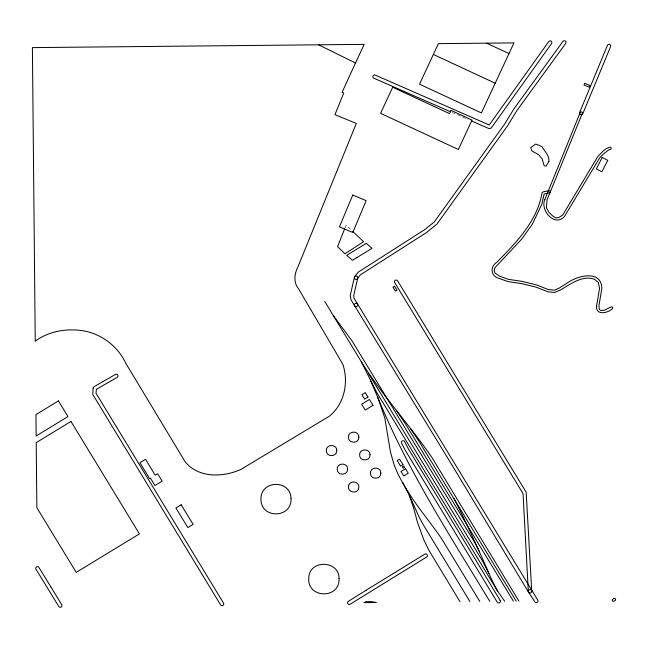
<?xml version="1.0" encoding="UTF-8"?>
<svg xmlns="http://www.w3.org/2000/svg" width="648" height="648" viewBox="0 0 648 648"><rect width="100%" height="100%" fill="white"/><g stroke="black" fill="none" stroke-linecap="round" stroke-linejoin="round"><path stroke-width="0.49" stroke-dasharray="3.24 2.43" d="M345.003 227.934L346.113 225.139L351.937 230.656M452.239 112.517L467.913 119.37"/><path stroke-width="0.97" d="M354.407 277.328L350.276 295.245L350.981 299.757L450.822 463.15L528.557 592.199M344.639 228.866L337.592 246.572L344.939 253.814L363.577 241.688L352.666 231.344M355.493 63.002L342.071 92.372L343.74 92.964L334.959 114.664L356.319 123.42L297.821 267.13C294.338 273.804 293.35 282.714 298.574 288.797L342.873 364.37C348.786 382.296 344.525 403.688 329.63 416.04L240.975 469.387C223.082 477.503 198.401 478.305 185.044 461.619L125.825 363.35C117.693 345.627 99.849 332.602 80.546 330.448C64.865 328.455 48.074 331.703 35.243 341.188L32.4 47.612L364.184 44.364L355.493 63.002L318.646 44.809M433.35 54.456L438.38 43.643L513.961 42.898L481.399 112.93L419.523 84.183L433.35 54.456L495.21 83.219M354.699 276.704L358.158 272.201L424.481 229.789L434.249 221.964L504.646 124.068L514.026 108.726L562.934 41.407A1.709 1.709 0 0 1 565.315 41.026A1.709 1.709 0 0 1 565.696 43.408L516.821 110.678L507.449 126.004L436.89 224.143L426.4 232.616L360.264 274.906L357.445 278.729A1.709 1.709 0 0 1 354.618 278.608A1.709 1.709 0 0 1 355.801 276.032A1.709 1.709 0 0 1 357.736 278.097L353.678 295.691L354.083 298.291L537.719 600.008A1.709 1.709 0 0 1 537.216 602.365A1.709 1.709 0 0 1 534.851 601.87L528.59 592.248M365.958 590.344L348.373 601.32A1.709 1.709 0 0 0 347.83 603.669A1.709 1.709 0 0 0 350.179 604.211L426.587 557.053A1.709 1.709 0 0 0 427.145 554.704A1.709 1.709 0 0 0 424.796 554.145L365.974 590.336M450.392 111.707L373.864 78.222A1.709 1.709 0 0 1 372.981 75.97A1.709 1.709 0 0 1 375.233 75.087L489.224 124.975L548.775 41.553A1.709 1.709 0 0 1 551.156 41.156A1.709 1.709 0 0 1 551.553 43.538L491.192 128.085L489.119 128.652L471.606 120.99M486.616 43.165L509.004 53.573M504.687 601.247L497.672 591.195L376.674 392.372L361.325 361.746L324.713 301.401M518.902 601.109L431.851 457.367C409.471 424.667 382.174 395.458 361.325 361.746M333.356 315.673L351.832 340.581L471.679 537.5C482.209 554.486 487.831 573.853 497.672 591.195M396.414 410.395L405.462 423.889L513.394 601.158M410.565 428.733L419.62 442.252L516.213 601.133M459.999 601.684L428.879 550.241L423.833 539.889L417.531 522.563L413.683 508.145L409.155 494.91L398.399 474.911L394.235 465.337L390.436 451.883L384.791 417.992L377.8 397.41L370.227 379.89M368.655 373.742L482.404 560.812L488.916 573.375M489.791 601.393C449.663 535.054 407.066 469.5 377.8 397.41M479.812 601.49L441.693 538.844C428.911 519.947 413.489 502.889 402.797 482.574M469.93 601.587L423.978 525.893L419.378 517.63L409.155 494.91M454.07 498.701L463.199 516.788L479.431 551.683M531.725 591.227L526.168 492.197L397.621 280.859A1.709 1.709 0 0 0 395.272 280.284A1.709 1.709 0 0 0 394.705 282.633L523.033 493.606L528.322 591.405M596.597 305.848C595.35 315.617 607.597 313.3 612.093 308.991A1.134 1.134 0 0 0 612.619 307.476A1.134 1.134 0 0 0 611.096 306.941L604.292 310.238L600.931 310.586L599.424 309.42L598.874 306.042L601.862 288.392C601.417 269.552 577.692 275.675 568.029 282.488L559.637 287.834L554.477 290.215L548.176 289.502L536.657 284.934L522.418 281.435L508.502 279.369L499.883 276.275L495.161 273.245L494.205 271.099L494.861 267.818L521.697 239.088L532.283 224.321L541.777 204.331L544.158 193.979L549.35 192.934A1.134 1.134 0 0 0 550.241 191.597A1.134 1.134 0 0 0 548.905 190.706L542.984 191.897L542.101 192.764C537.224 221.179 516.083 242.814 496.587 262.456C489.848 266.814 490.722 276.388 498.992 278.373L508.056 281.605L521.924 283.654L536.034 287.121L547.771 291.746L554.534 292.515L560.795 289.786C570.767 283.986 582.26 274.995 594.427 279.231L598.355 282.544L599.578 288.23L596.597 305.848M339.058 578.583C339.981 599.57 306.698 598.582 308.796 577.724C309.493 559.216 339.406 560.22 339.058 578.583M291.025 498.644C292.054 518.432 260.909 519.153 260.942 499.373C260.261 479.941 290.782 479.18 291.025 498.644M358.83 436.987C359.356 443.669 348.405 444.026 348.486 437.319C347.992 430.669 358.895 430.321 358.83 436.987M348.551 486.203C347.223 492.715 357.988 494.489 358.773 487.839C360.118 481.278 349.321 479.593 348.551 486.203M347.563 468.966C348.081 475.624 337.13 475.98 337.219 469.306C336.733 462.64 347.628 462.283 347.563 468.966M336.733 450.384C337.235 457.107 326.203 457.358 326.381 450.635C325.985 444.01 336.806 443.791 336.733 450.384M380.805 473C381.308 479.731 370.291 479.949 370.454 473.251C370.065 466.625 380.886 466.382 380.805 473M369.992 454.758C370.494 461.481 359.454 461.716 359.64 455.009C359.251 448.4 370.065 448.157 369.992 454.758M544.806 199.56C539.995 210.074 554.591 227.505 564.465 216.505L599.675 157.853L603.353 154.03L608.901 149.777L610.278 149.453A1.134 1.134 0 0 0 611.121 148.076A1.134 1.134 0 0 0 609.752 147.234C604.738 148.4 601.304 153.147 597.788 156.573L562.658 215.104L559.062 217.38L555.927 217.979L552.517 215.816L548.807 212.123L546.418 207.676L547.058 199.916L582.269 113.489A1.134 1.134 0 0 0 581.645 112.007A1.134 1.134 0 0 0 580.163 112.631L544.806 199.56M93.118 388.055L92.777 394.478L220.612 604.892A1.709 1.709 0 0 0 222.953 605.467A1.709 1.709 0 0 0 223.528 603.126L95.993 393.206L96.422 389.286L117.167 377.395A1.709 1.709 0 0 0 117.798 375.062A1.709 1.709 0 0 0 115.466 374.431L93.968 386.759L93.118 388.055M584.715 83.308L584.01 85.042L589.129 87.132L589.842 85.406L584.715 83.308M607.427 45.36L579.644 112.412A1.709 1.709 0 0 0 580.567 114.639A1.709 1.709 0 0 0 582.795 113.716L610.578 46.664A1.709 1.709 0 0 0 609.655 44.437A1.709 1.709 0 0 0 607.427 45.36M352.763 195.048L339.439 226.857L352.812 232.462L366.136 200.645L352.763 195.048M451.049 110.395L449.542 113.651L392.704 87.237L380.579 113.335L458.363 149.486L471.995 120.123L451.049 110.395M602.186 157.464L596.314 168.909L601.895 171.769L607.767 160.323L602.186 157.464M548.921 161.328L546.134 166.131L544.126 165.758L542.19 158.938L538.755 154.815L531.846 150.887L530.72 147.623L535.766 144.067L541.825 146.505L547.22 154.491L548.759 157.764L548.921 161.328M404.571 467.297L403.121 468.212L402.384 466.989L403.834 466.09L404.571 467.297M402.999 464.729L400.65 466.187L397.224 460.631L399.597 459.189L402.999 464.729M394.511 286.27L392.971 287.226L395.426 291.179L396.965 290.231L394.511 286.27M373.005 405.3L365.269 410.079L361.681 404.255L369.433 399.484L373.005 405.3M405.462 468.731L401.031 471.469L403.793 475.972L408.24 473.243L405.462 468.731M356.87 257.604L352.455 260.31L346.721 255.304L366.323 243.316L372.057 248.322L356.87 257.604M367.943 397.07L364.589 399.136L361.868 394.673L365.213 392.623L367.943 397.07M58.45 400.91L35.956 414.599L36.158 435.974L67.975 416.599L58.45 400.91M70.972 421.459L36.223 442.625L36.855 507.716L76.221 572.354L139.425 533.895L70.972 421.459M145.541 459.294L139.944 462.688L149.656 478.653L150.466 478.159L154.945 485.506L162.13 481.132L157.626 473.729L155.22 475.195L145.541 459.294M181.173 504.776L175.9 507.983L187.831 527.585L193.104 524.378L181.173 504.776M613.891 598.574L612.838 599.206A1.134 1.134 0 0 0 612.457 600.769A1.134 1.134 0 0 0 614.012 601.158L615.065 600.526A1.134 1.134 0 0 0 615.446 598.963A1.134 1.134 0 0 0 613.891 598.574M366.177 601.733L363.965 602.624L376.334 602.502L370.931 601.579L366.177 601.733M50.868 586.877L38.896 567.421A1.709 1.709 0 0 0 36.547 566.862A1.709 1.709 0 0 0 35.988 569.211L58.79 606.479A1.709 1.709 0 0 0 61.139 607.055A1.709 1.709 0 0 0 61.706 604.706L50.876 586.885M500.167 600.421L408.434 448.967L404.619 441.604A1.709 1.709 0 0 0 402.319 440.875A1.709 1.709 0 0 0 401.59 443.175L405.486 450.684L497.243 602.186A1.709 1.709 0 0 0 499.592 602.762A1.709 1.709 0 0 0 500.167 600.421M528.841 592.547A1.709 1.709 0 0 0 531.676 591.729A1.709 1.709 0 0 0 529.554 589.68A1.709 1.709 0 0 0 528.841 592.547M354.877 306.188A1.709 1.709 0 0 0 357.72 305.386A1.709 1.709 0 0 0 355.598 303.321A1.709 1.709 0 0 0 354.877 306.188"/></g></svg>
